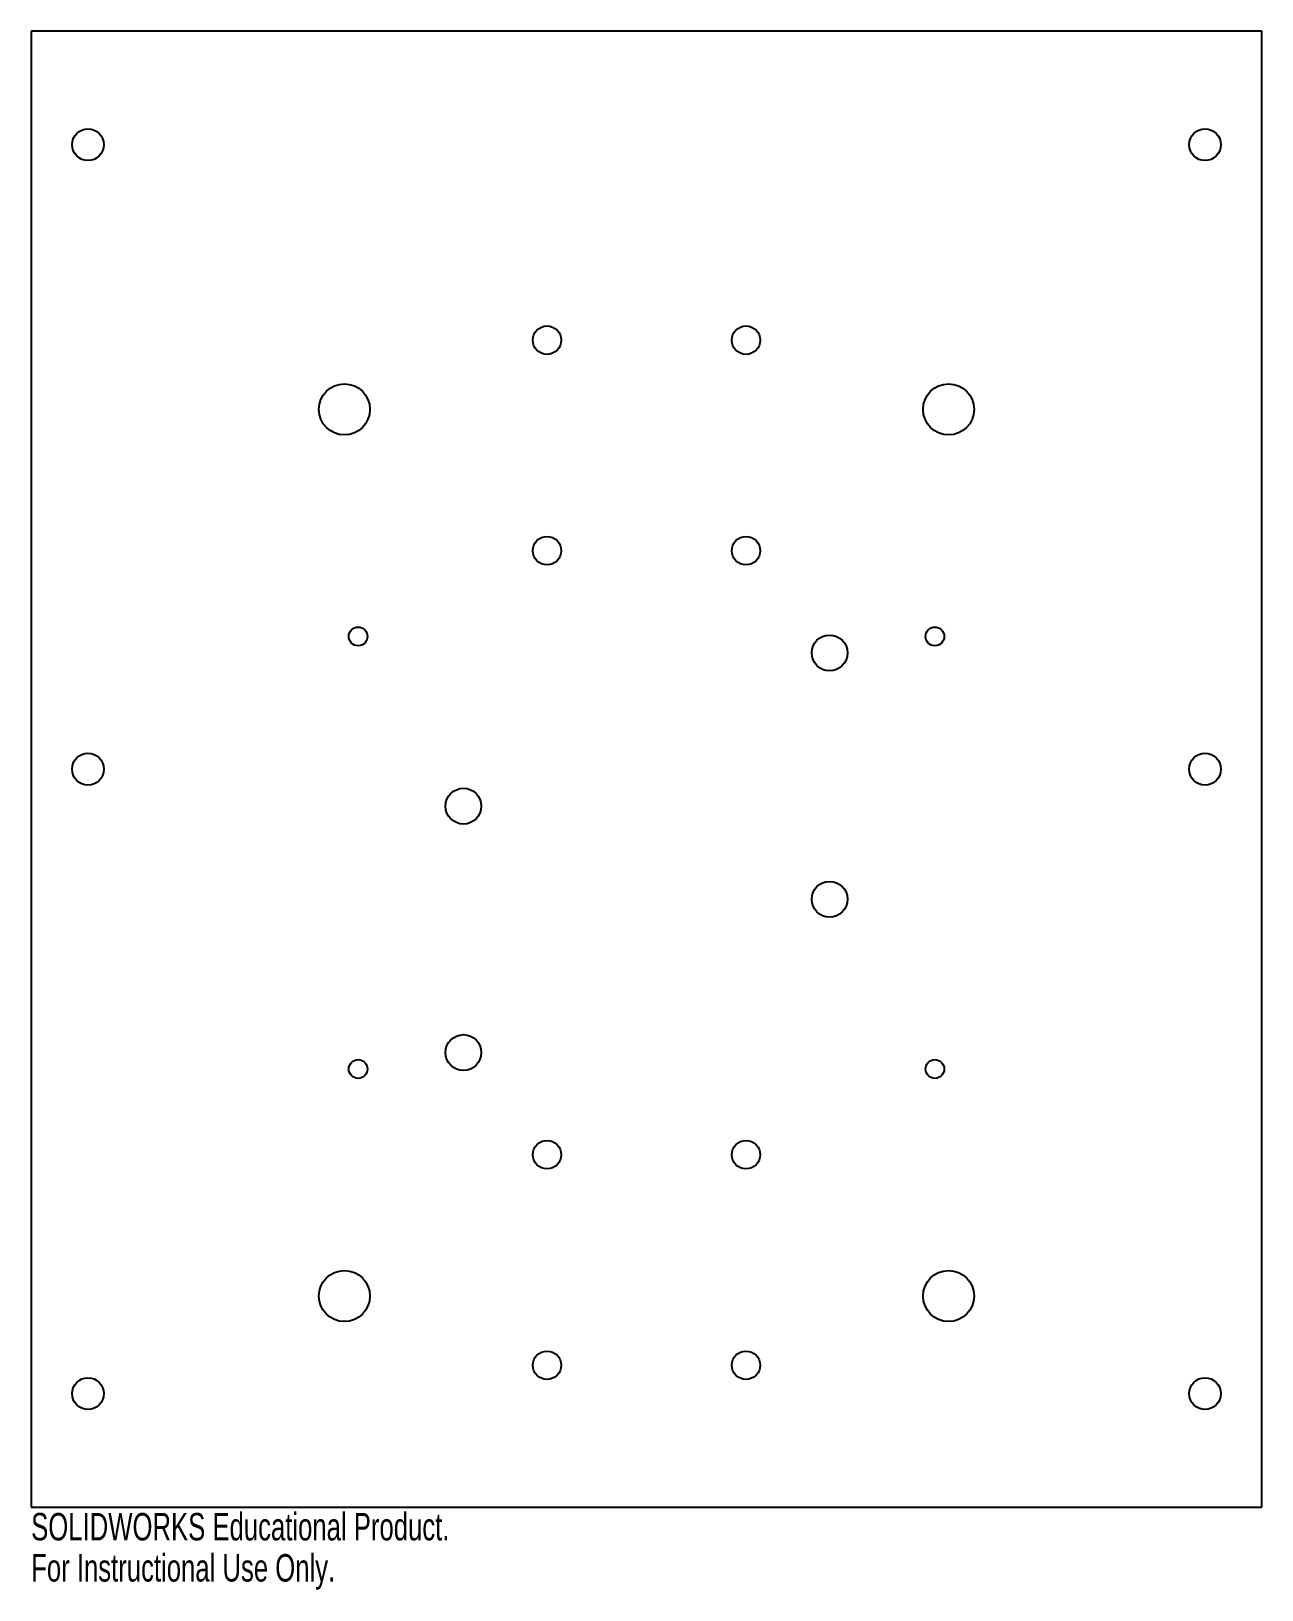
# Model space of a CAD drawing. Header units: millimetres. Extents: x -76 to 141, y -95 to 180.
import ezdxf

# ---------------------------------------------------------------- set-up
doc = ezdxf.new("R2010")
doc.units = ezdxf.units.MM
doc.styles.add('SLDTEXTSTYLE0', font='TXT', dxfattribs={"width": 0.7})

msp = doc.modelspace()

# ---------------------------------------------------------------- linework, layer by layer
at = {"color": 7, "linetype": 'Continuous', "lineweight": 25}
for p, q in [((140.65, 179.916), (-76.15, 179.916)), ((-76.15, 179.916), (-76.15, -80.084)), ((140.65, -80.084), (140.65, 179.916)), ((-76.15, -80.084), (140.65, -80.084))]:
    msp.add_line(p, q, dxfattribs=at)
for centre, radius in [((-66.15, 159.916), 2.8), ((-66.15, 159.916), 2.8), ((130.65, 159.916), 2.8), ((130.65, 159.916), 2.8), ((14.724, 125.484), 2.5), ((14.724, 125.484), 2.5), ((49.776, 125.484), 2.5), ((49.776, 125.484), 2.5), ((-20.963, 113.292), 4.5), ((-20.963, 113.292), 4.5), ((85.463, 113.292), 4.5), ((85.463, 113.292), 4.5), ((14.724, 88.4), 2.5), ((14.724, 88.4), 2.5), ((49.776, 88.4), 2.5), ((49.776, 88.4), 2.5), ((-18.55, 73.3), 1.65), ((-18.55, 73.3), 1.65), ((83.05, 73.3), 1.65), ((83.05, 73.3), 1.65), ((64.5, 70.4), 3.15), ((64.5, 70.4), 3.15), ((-66.15, 49.916), 2.8), ((-66.15, 49.916), 2.8), ((130.65, 49.916), 2.8), ((130.65, 49.916), 2.8), ((0, 43.4), 3.15), ((0, 43.4), 3.15), ((64.5, 27), 3.15), ((64.5, 27), 3.15), ((0, 0), 3.15), ((0, 0), 3.15), ((-18.55, -2.9), 1.65), ((-18.55, -2.9), 1.65), ((83.05, -2.9), 1.65), ((83.05, -2.9), 1.65), ((14.724, -18), 2.5), ((14.724, -18), 2.5), ((49.776, -18), 2.5), ((49.776, -18), 2.5), ((-20.963, -42.892), 4.5), ((-20.963, -42.892), 4.5), ((85.463, -42.892), 4.5), ((85.463, -42.892), 4.5), ((14.724, -55.084), 2.5), ((14.724, -55.084), 2.5), ((49.776, -55.084), 2.5), ((49.776, -55.084), 2.5), ((-66.15, -60.084), 2.8), ((-66.15, -60.084), 2.8), ((130.65, -60.084), 2.8), ((130.65, -60.084), 2.8)]:
    msp.add_circle(centre, radius, dxfattribs=at)

# ---------------------------------------------------------------- texts
at = {"color": 7, "linetype": 'Continuous', "char_height": 4.83362, "attachment_point": 1, "style": 'SLDTEXTSTYLE0'}
for s, insert in [('SOLIDWORKS Educational Product.', (-76.15, -81.104)), ('For Instructional Use Only.', (-76.15, -88.354))]:
    msp.add_mtext(s, dxfattribs=dict(at, insert=insert))

doc.saveas('drawing.dxf')
